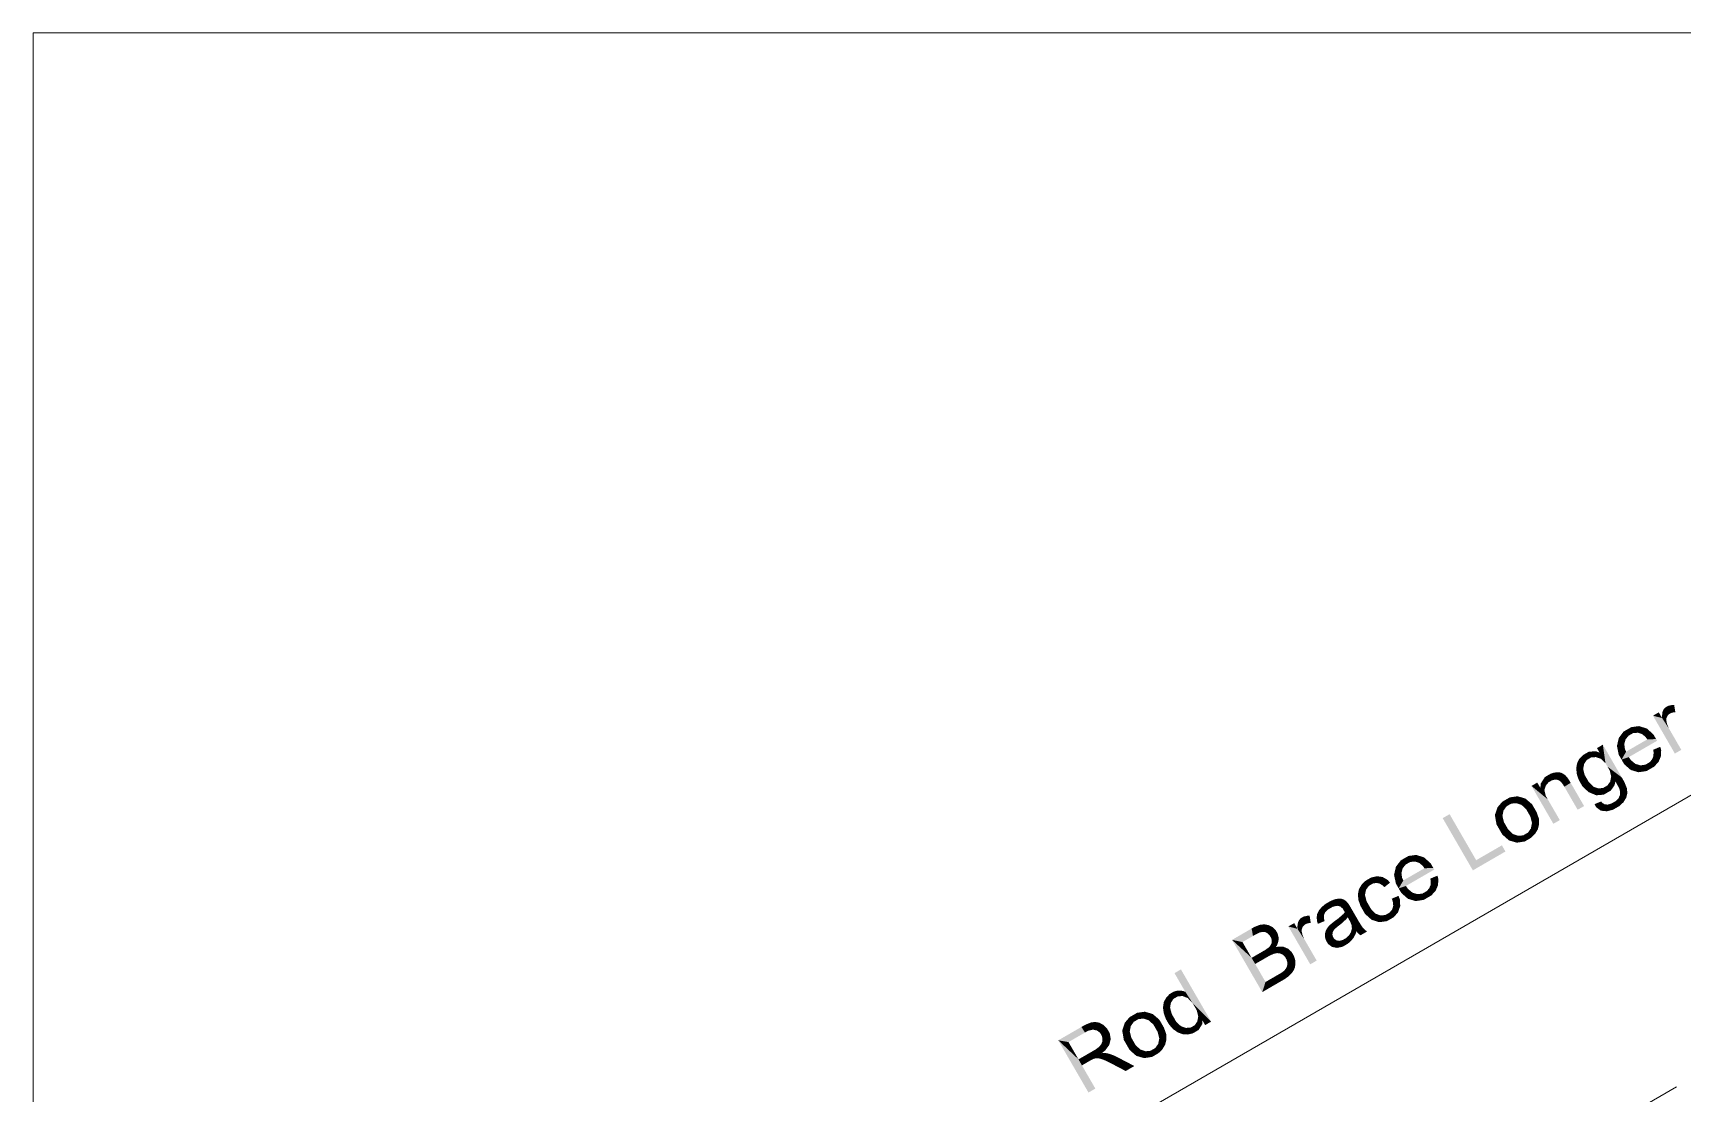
# Model space of a CAD drawing. Header units: millimetres. Extents: x 2 to 579, y 1 to 405.
# Drawn here: x 196.09 to 233.03, y 130.93 to 154.68 of the extents above; entities that cross this region are included whole.
import ezdxf

# ---------------------------------------------------------------- set-up
doc = ezdxf.new("R2010")
doc.units = ezdxf.units.MM
doc.linetypes.add('XKITLINE00', pattern=[0])
doc.layers.add('LinkedObject', color=7, linetype='Continuous', lineweight=0)

# ---------------------------------------------------------------- blocks, each defined once
blk = doc.blocks.new('*A4')
at = {"layer": 'LinkedObject'}
for points in [[(232.782, 139.636), (232.659, 139.596), (232.695, 139.617)], [(232.832, 139.635), (232.659, 139.596), (232.782, 139.636)], [(232.824, 139.473), (232.659, 139.596), (232.832, 139.635)], [(232.824, 139.473), (232.832, 139.635), (232.859, 139.473)], [(232.562, 139.343), (232.357, 139.397), (232.487, 139.472)], [(232.357, 139.397), (232.562, 139.343), (232.847, 138.549)], [(232.571, 139.488), (232.562, 139.343), (232.56, 139.402)], [(232.584, 139.514), (232.562, 139.343), (232.571, 139.488)], [(232.714, 139.429), (232.562, 139.343), (232.584, 139.514)], [(232.68, 139.391), (232.562, 139.343), (232.714, 139.429)], [(232.669, 139.366), (232.562, 139.343), (232.68, 139.391)], [(232.659, 139.341), (232.562, 139.343), (232.669, 139.366)], [(232.562, 139.343), (232.735, 139.076), (232.991, 138.632)], [(232.735, 139.076), (232.562, 139.343), (232.708, 139.121)], [(232.708, 139.121), (232.562, 139.343), (232.672, 139.212)], [(232.672, 139.212), (232.562, 139.343), (232.662, 139.257)], [(232.662, 139.257), (232.562, 139.343), (232.655, 139.287)], [(232.655, 139.287), (232.562, 139.343), (232.659, 139.341)], [(232.847, 138.549), (232.562, 139.343), (232.991, 138.632)], [(232.596, 139.54), (232.737, 139.443), (232.584, 139.514)], [(232.584, 139.514), (232.737, 139.443), (232.714, 139.429)], [(232.634, 139.581), (232.737, 139.443), (232.596, 139.54)], [(232.659, 139.596), (232.737, 139.443), (232.634, 139.581)], [(232.659, 139.596), (232.763, 139.458), (232.737, 139.443)], [(232.763, 139.458), (232.659, 139.596), (232.824, 139.473)], [(231.788, 139.092), (231.571, 138.81), (231.7, 139.042)], [(231.808, 138.946), (231.571, 138.81), (231.788, 139.092)], [(231.7, 139.042), (231.571, 138.81), (231.592, 138.9)], [(231.744, 138.865), (231.571, 138.81), (231.808, 138.946)], [(232.045, 139.164), (231.788, 139.092), (231.873, 139.141)], [(232.132, 139.137), (231.788, 139.092), (232.045, 139.164)], [(232.024, 139.016), (231.788, 139.092), (232.132, 139.137)], [(231.788, 139.092), (231.911, 139.006), (231.857, 138.975)], [(231.911, 139.006), (231.788, 139.092), (232.024, 139.016)], [(231.808, 138.946), (231.788, 139.092), (231.857, 138.975)], [(232.024, 139.016), (232.132, 139.137), (232.082, 138.995)], [(232.132, 139.137), (232.12, 138.981), (232.082, 138.995)], [(232.12, 138.981), (232.132, 139.137), (232.194, 138.916)], [(232.367, 138.978), (232.132, 139.137), (232.219, 139.11)], [(232.194, 138.916), (232.132, 139.137), (232.367, 138.978)], [(232.194, 138.916), (232.367, 138.978), (232.229, 138.866)], [(232.427, 138.874), (232.229, 138.866), (232.367, 138.978)], [(230.789, 138.515), (230.876, 138.406), (230.707, 138.43)], [(230.845, 138.547), (230.876, 138.406), (230.789, 138.515)], [(231.078, 138.601), (230.845, 138.547), (230.92, 138.591)], [(231.162, 138.569), (230.845, 138.547), (231.078, 138.601)], [(231.078, 138.47), (230.845, 138.547), (231.162, 138.569)], [(230.845, 138.547), (230.972, 138.462), (230.924, 138.434)], [(230.972, 138.462), (230.845, 138.547), (231.078, 138.47)], [(230.876, 138.406), (230.845, 138.547), (230.924, 138.434)], [(231.078, 138.47), (231.162, 138.569), (231.135, 138.451)], [(231.235, 138.748), (231.162, 138.569), (231.103, 138.671)], [(231.135, 138.451), (231.162, 138.569), (231.192, 138.431)], [(231.294, 138.334), (231.162, 138.569), (231.235, 138.748)], [(231.192, 138.431), (231.162, 138.569), (231.294, 138.334)], [(231.339, 138.256), (231.235, 138.748), (231.658, 138.016)], [(231.294, 138.334), (231.235, 138.748), (231.339, 138.256)], [(231.571, 138.81), (231.591, 138.521), (231.55, 138.719)], [(231.729, 138.813), (231.571, 138.81), (231.744, 138.865)], [(231.571, 138.81), (231.729, 138.813), (231.715, 138.76)], [(231.715, 138.76), (231.591, 138.521), (231.571, 138.81)], [(231.729, 138.65), (231.591, 138.521), (231.715, 138.76)], [(231.591, 138.521), (231.729, 138.65), (231.757, 138.593)], [(231.757, 138.593), (231.653, 138.414), (231.591, 138.521)], [(232.431, 138.867), (231.653, 138.414), (232.427, 138.874)], [(231.757, 138.593), (232.427, 138.874), (231.653, 138.414)], [(232.442, 138.848), (231.653, 138.414), (232.431, 138.867)], [(232.449, 138.835), (231.653, 138.414), (232.442, 138.848)], [(231.817, 138.47), (231.653, 138.414), (232.449, 138.835)], [(232.229, 138.866), (232.427, 138.874), (231.757, 138.593)], [(232.521, 138.701), (232.371, 138.578), (232.361, 138.633)], [(232.365, 138.486), (232.521, 138.701), (232.534, 138.487)], [(232.371, 138.578), (232.521, 138.701), (232.365, 138.486)], [(232.534, 138.487), (232.521, 138.701), (232.541, 138.625)], [(230.656, 138.326), (230.806, 138.262), (230.638, 138.211)], [(230.638, 138.211), (230.806, 138.262), (230.646, 138.147)], [(230.646, 138.147), (230.806, 138.262), (230.795, 138.204)], [(230.795, 138.204), (230.731, 137.898), (230.646, 138.147)], [(230.646, 138.147), (230.731, 137.898), (230.653, 138.083)], [(230.817, 138.32), (230.656, 138.326), (230.681, 138.378)], [(230.806, 138.262), (230.656, 138.326), (230.817, 138.32)], [(230.707, 138.43), (230.876, 138.406), (230.681, 138.378)], [(230.681, 138.378), (230.876, 138.406), (230.817, 138.32)], [(230.828, 138.07), (230.731, 137.898), (230.795, 138.204)], [(231.339, 138.256), (231.658, 138.016), (231.386, 138.175)], [(231.386, 138.175), (231.658, 138.016), (231.422, 138.037)], [(231.861, 138.403), (231.653, 138.414), (231.817, 138.47)], [(231.653, 138.414), (231.947, 138.156), (231.712, 138.311)], [(231.861, 138.403), (231.947, 138.156), (231.653, 138.414)], [(231.712, 138.311), (231.947, 138.156), (231.859, 138.182)], [(231.962, 138.319), (231.947, 138.156), (231.861, 138.403)], [(231.947, 138.156), (231.962, 138.319), (232.034, 138.131)], [(232.019, 138.302), (232.034, 138.131), (231.962, 138.319)], [(232.076, 138.285), (232.034, 138.131), (232.019, 138.302)], [(232.076, 138.285), (232.307, 138.212), (232.034, 138.131)], [(232.034, 138.131), (232.307, 138.212), (232.214, 138.158)], [(232.186, 138.3), (232.307, 138.212), (232.076, 138.285)], [(232.239, 138.33), (232.307, 138.212), (232.186, 138.3)], [(232.278, 138.353), (232.307, 138.212), (232.239, 138.33)], [(232.278, 138.353), (232.508, 138.424), (232.307, 138.212)], [(232.334, 138.413), (232.508, 138.424), (232.278, 138.353)], [(232.307, 138.212), (232.508, 138.424), (232.381, 138.255)], [(232.35, 138.45), (232.534, 138.487), (232.334, 138.413)], [(232.508, 138.424), (232.334, 138.413), (232.534, 138.487)], [(232.365, 138.486), (232.534, 138.487), (232.35, 138.45)], [(232.381, 138.255), (232.508, 138.424), (232.481, 138.36)], [(229.837, 137.779), (229.637, 137.825), (229.767, 137.9)], [(229.637, 137.825), (230.003, 137.523), (230.127, 136.977)], [(230.003, 137.523), (229.637, 137.825), (229.956, 137.605)], [(229.926, 137.734), (229.637, 137.825), (229.837, 137.779)], [(229.956, 137.605), (229.637, 137.825), (229.926, 137.734)], [(229.843, 137.876), (229.958, 137.831), (229.837, 137.779)], [(229.837, 137.779), (229.958, 137.831), (229.926, 137.734)], [(230.025, 138.074), (229.843, 137.876), (229.937, 138.023)], [(230.02, 137.906), (229.843, 137.876), (230.025, 138.074)], [(229.958, 137.831), (229.843, 137.876), (230.02, 137.906)], [(230.02, 137.906), (230.025, 138.074), (230.066, 137.932)], [(230.063, 138.096), (230.152, 137.964), (230.025, 138.074)], [(230.025, 138.074), (230.152, 137.964), (230.095, 137.949)], [(230.066, 137.932), (230.025, 138.074), (230.095, 137.949)], [(230.142, 138.122), (230.152, 137.964), (230.063, 138.096)], [(230.182, 138.127), (230.152, 137.964), (230.142, 138.122)], [(230.152, 137.964), (230.182, 138.127), (230.181, 137.964)], [(230.182, 138.127), (230.21, 137.963), (230.181, 137.964)], [(230.29, 138.124), (230.182, 138.127), (230.221, 138.132)], [(230.319, 138.11), (230.182, 138.127), (230.29, 138.124)], [(230.259, 137.945), (230.182, 138.127), (230.319, 138.11)], [(230.21, 137.963), (230.182, 138.127), (230.259, 137.945)], [(230.319, 138.11), (230.28, 137.928), (230.259, 137.945)], [(230.348, 138.097), (230.28, 137.928), (230.319, 138.11)], [(230.401, 138.057), (230.28, 137.928), (230.348, 138.097)], [(230.28, 137.928), (230.401, 138.057), (230.301, 137.912)], [(230.301, 137.912), (230.401, 138.057), (230.425, 138.03)], [(230.425, 138.03), (230.347, 137.851), (230.301, 137.912)], [(230.44, 138.012), (230.347, 137.851), (230.425, 138.03)], [(230.485, 137.945), (230.347, 137.851), (230.44, 138.012)], [(230.485, 137.945), (230.373, 137.807), (230.347, 137.851)], [(230.514, 137.895), (230.373, 137.807), (230.485, 137.945)], [(230.373, 137.807), (230.514, 137.895), (230.671, 137.291)], [(230.671, 137.291), (230.514, 137.895), (230.815, 137.374)], [(230.653, 138.083), (230.731, 137.898), (230.696, 137.958)], [(230.731, 137.898), (230.828, 138.07), (230.873, 137.993)], [(230.921, 137.91), (230.731, 137.898), (230.873, 137.993)], [(230.921, 137.91), (231.001, 137.651), (230.731, 137.898)], [(230.731, 137.898), (231.001, 137.651), (230.782, 137.809)], [(230.782, 137.809), (231.001, 137.651), (230.917, 137.686)], [(231.024, 137.807), (231.001, 137.651), (230.921, 137.91)], [(231.001, 137.651), (231.024, 137.807), (231.079, 137.788)], [(231.134, 137.769), (231.001, 137.651), (231.079, 137.788)], [(231.239, 137.779), (231.344, 137.681), (231.134, 137.769)], [(231.344, 137.681), (231.239, 137.779), (231.289, 137.808)], [(231.338, 137.836), (231.344, 137.681), (231.289, 137.808)], [(231.514, 137.927), (231.338, 137.836), (231.399, 137.922)], [(231.499, 137.844), (231.338, 137.836), (231.514, 137.927)], [(231.414, 137.721), (231.338, 137.836), (231.499, 137.844)], [(231.344, 137.681), (231.338, 137.836), (231.414, 137.721)], [(231.41, 137.979), (231.514, 137.927), (231.399, 137.922)], [(231.422, 138.037), (231.514, 137.927), (231.41, 137.979)], [(231.422, 138.037), (231.658, 138.016), (231.514, 137.927)], [(231.658, 138.016), (231.555, 137.857), (231.514, 137.927)], [(231.715, 137.917), (231.555, 137.857), (231.658, 138.016)], [(231.555, 137.857), (231.715, 137.917), (231.603, 137.763)], [(231.603, 137.763), (231.715, 137.917), (231.776, 137.766)], [(229.063, 137.517), (228.851, 137.269), (228.984, 137.472)], [(229.078, 137.367), (228.851, 137.269), (229.063, 137.517)], [(228.984, 137.472), (228.851, 137.269), (228.878, 137.348)], [(229.325, 137.593), (229.063, 137.517), (229.15, 137.568)], [(229.414, 137.568), (229.063, 137.517), (229.325, 137.593)], [(229.296, 137.439), (229.063, 137.517), (229.414, 137.568)], [(229.063, 137.517), (229.184, 137.429), (229.131, 137.398)], [(229.184, 137.429), (229.063, 137.517), (229.296, 137.439)], [(229.078, 137.367), (229.063, 137.517), (229.131, 137.398)], [(229.296, 137.439), (229.414, 137.568), (229.355, 137.42)], [(229.414, 137.568), (229.414, 137.4), (229.355, 137.42)], [(229.649, 137.416), (229.414, 137.568), (229.502, 137.542)], [(229.707, 137.316), (229.414, 137.568), (229.649, 137.416)], [(229.519, 137.302), (229.414, 137.568), (229.707, 137.316)], [(229.414, 137.4), (229.414, 137.568), (229.519, 137.302)], [(230.127, 136.977), (230.003, 137.523), (230.271, 137.06)], [(231.134, 137.769), (231.344, 137.681), (231.001, 137.651)], [(231.001, 137.651), (231.344, 137.681), (231.086, 137.615)], [(231.222, 137.447), (231.048, 137.417), (231.199, 137.477)], [(231.048, 137.417), (231.222, 137.447), (231.086, 137.348)], [(231.086, 137.615), (231.344, 137.681), (231.257, 137.63)], [(231.086, 137.348), (231.222, 137.447), (231.19, 137.271)], [(231.19, 137.271), (231.222, 137.447), (231.256, 137.264)], [(231.256, 137.264), (231.222, 137.447), (231.273, 137.414)], [(231.302, 137.411), (231.256, 137.264), (231.273, 137.414)], [(231.34, 137.407), (231.256, 137.264), (231.302, 137.411)], [(231.34, 137.407), (231.54, 137.337), (231.256, 137.264)], [(231.424, 137.429), (231.54, 137.337), (231.34, 137.407)], [(231.54, 137.337), (231.424, 137.429), (231.47, 137.456)], [(231.52, 137.484), (231.54, 137.337), (231.47, 137.456)], [(231.585, 137.549), (231.727, 137.509), (231.52, 137.484)], [(231.52, 137.484), (231.727, 137.509), (231.54, 137.337)], [(231.54, 137.337), (231.727, 137.509), (231.604, 137.374)], [(231.727, 137.509), (231.585, 137.549), (231.601, 137.584)], [(231.616, 137.62), (231.727, 137.509), (231.601, 137.584)], [(231.603, 137.763), (231.776, 137.766), (231.61, 137.738)], [(231.604, 137.374), (231.727, 137.509), (231.697, 137.46)], [(231.61, 137.738), (231.776, 137.766), (231.621, 137.696)], [(231.779, 137.713), (231.616, 137.62), (231.621, 137.696)], [(231.783, 137.66), (231.616, 137.62), (231.779, 137.713)], [(231.757, 137.558), (231.616, 137.62), (231.783, 137.66)], [(231.727, 137.509), (231.616, 137.62), (231.757, 137.558)], [(231.621, 137.696), (231.776, 137.766), (231.779, 137.713)], [(227.804, 137.193), (228.325, 135.935), (227.649, 137.104)], [(228.399, 136.163), (228.325, 135.935), (227.804, 137.193)], [(228.851, 137.269), (228.922, 136.846), (228.818, 137.175)], [(228.818, 137.175), (228.922, 136.846), (228.854, 136.963)], [(229.012, 137.275), (228.851, 137.269), (229.078, 137.367)], [(228.851, 137.269), (229.012, 137.275), (228.999, 137.214)], [(228.987, 137.154), (228.922, 136.846), (228.851, 137.269)], [(228.987, 137.154), (228.851, 137.269), (228.999, 137.214)], [(229.022, 137.012), (228.922, 136.846), (228.987, 137.154)], [(229.519, 137.302), (229.707, 137.316), (229.564, 137.223)], [(229.707, 137.316), (229.612, 137.14), (229.564, 137.223)], [(229.612, 137.14), (229.707, 137.316), (229.648, 136.995)], [(229.648, 136.995), (229.707, 137.316), (229.807, 137.03)], [(229.804, 137.091), (229.707, 137.316), (229.754, 137.234)], [(229.807, 137.03), (229.707, 137.316), (229.804, 137.091)], [(231.256, 137.264), (231.54, 137.337), (231.323, 137.257)], [(231.323, 137.257), (231.54, 137.337), (231.465, 137.293)], [(228.922, 136.846), (229.022, 137.012), (229.069, 136.931)], [(229.116, 136.849), (228.922, 136.846), (229.069, 136.931)], [(229.116, 136.849), (229.221, 136.58), (228.922, 136.846)], [(228.922, 136.846), (229.221, 136.58), (228.984, 136.738)], [(228.984, 136.738), (229.221, 136.58), (229.133, 136.606)], [(229.222, 136.748), (229.221, 136.58), (229.116, 136.849)], [(229.221, 136.58), (229.222, 136.748), (229.281, 136.728)], [(229.339, 136.708), (229.221, 136.58), (229.281, 136.728)], [(229.339, 136.708), (229.574, 136.632), (229.221, 136.58)], [(229.452, 136.719), (229.574, 136.632), (229.339, 136.708)], [(229.574, 136.632), (229.452, 136.719), (229.506, 136.75)], [(229.559, 136.781), (229.574, 136.632), (229.506, 136.75)], [(229.748, 136.802), (229.559, 136.781), (229.624, 136.873)], [(229.716, 136.749), (229.559, 136.781), (229.748, 136.802)], [(229.629, 136.664), (229.559, 136.781), (229.716, 136.749)], [(229.574, 136.632), (229.559, 136.781), (229.629, 136.664)], [(229.636, 136.934), (229.78, 136.855), (229.624, 136.873)], [(229.624, 136.873), (229.78, 136.855), (229.748, 136.802)], [(229.807, 137.03), (229.636, 136.934), (229.648, 136.995)], [(229.809, 136.969), (229.636, 136.934), (229.807, 137.03)], [(229.78, 136.855), (229.636, 136.934), (229.809, 136.969)], [(228.325, 135.935), (228.399, 136.163), (229.054, 136.357)], [(229.054, 136.357), (228.399, 136.163), (228.975, 136.495)], [(229.221, 136.58), (229.574, 136.632), (229.309, 136.555)], [(229.309, 136.555), (229.574, 136.632), (229.485, 136.581)], [(226.582, 135.926), (226.602, 135.638), (226.561, 135.836)], [(226.799, 136.209), (226.582, 135.926), (226.712, 136.158)], [(226.819, 136.063), (226.582, 135.926), (226.799, 136.209)], [(226.712, 136.158), (226.582, 135.926), (226.603, 136.017)], [(226.755, 135.982), (226.582, 135.926), (226.819, 136.063)], [(226.741, 135.929), (226.582, 135.926), (226.755, 135.982)], [(226.582, 135.926), (226.741, 135.929), (226.726, 135.877)], [(226.726, 135.877), (226.602, 135.638), (226.582, 135.926)], [(227.442, 135.984), (226.664, 135.531), (227.439, 135.99)], [(226.768, 135.709), (227.439, 135.99), (226.664, 135.531)], [(227.453, 135.965), (226.664, 135.531), (227.442, 135.984)], [(227.46, 135.952), (226.664, 135.531), (227.453, 135.965)], [(226.828, 135.587), (226.664, 135.531), (227.46, 135.952)], [(227.241, 135.982), (227.439, 135.99), (226.768, 135.709)], [(227.056, 136.28), (226.799, 136.209), (226.884, 136.258)], [(227.143, 136.254), (226.799, 136.209), (227.056, 136.28)], [(227.036, 136.133), (226.799, 136.209), (227.143, 136.254)], [(226.799, 136.209), (226.923, 136.123), (226.868, 136.092)], [(226.923, 136.123), (226.799, 136.209), (227.036, 136.133)], [(226.819, 136.063), (226.799, 136.209), (226.868, 136.092)], [(227.036, 136.133), (227.143, 136.254), (227.094, 136.111)], [(227.143, 136.254), (227.132, 136.098), (227.094, 136.111)], [(227.132, 136.098), (227.143, 136.254), (227.205, 136.033)], [(227.378, 136.095), (227.143, 136.254), (227.23, 136.227)], [(227.205, 136.033), (227.143, 136.254), (227.378, 136.095)], [(227.205, 136.033), (227.378, 136.095), (227.241, 135.982)], [(227.439, 135.99), (227.241, 135.982), (227.378, 136.095)], [(225.932, 135.499), (225.775, 135.514), (225.806, 135.567)], [(225.838, 135.619), (225.998, 135.588), (225.806, 135.567)], [(225.806, 135.567), (225.998, 135.588), (225.932, 135.499)], [(225.924, 135.703), (225.998, 135.588), (225.838, 135.619)], [(225.978, 135.735), (225.998, 135.588), (225.924, 135.703)], [(226.18, 135.804), (225.978, 135.735), (226.047, 135.774)], [(226.244, 135.795), (225.978, 135.735), (226.18, 135.804)], [(226.161, 135.654), (225.978, 135.735), (226.244, 135.795)], [(225.978, 135.735), (226.088, 135.64), (226.052, 135.62)], [(226.088, 135.64), (225.978, 135.735), (226.161, 135.654)], [(225.998, 135.588), (225.978, 135.735), (226.052, 135.62)], [(226.161, 135.654), (226.244, 135.795), (226.199, 135.647)], [(226.244, 135.795), (226.237, 135.64), (226.199, 135.647)], [(226.237, 135.64), (226.244, 135.795), (226.309, 135.596)], [(226.421, 135.718), (226.244, 135.795), (226.308, 135.785)], [(226.471, 135.661), (226.244, 135.795), (226.421, 135.718)], [(226.309, 135.596), (226.244, 135.795), (226.471, 135.661)], [(226.309, 135.596), (226.471, 135.661), (226.344, 135.559)], [(226.74, 135.767), (226.602, 135.638), (226.726, 135.877)], [(226.602, 135.638), (226.74, 135.767), (226.768, 135.709)], [(226.768, 135.709), (226.664, 135.531), (226.602, 135.638)], [(226.873, 135.519), (226.664, 135.531), (226.828, 135.587)], [(227.361, 135.566), (227.546, 135.604), (227.345, 135.529)], [(227.519, 135.541), (227.345, 135.529), (227.546, 135.604)], [(227.377, 135.603), (227.546, 135.604), (227.361, 135.566)], [(227.532, 135.817), (227.383, 135.695), (227.373, 135.75)], [(227.377, 135.603), (227.532, 135.817), (227.546, 135.604)], [(227.383, 135.695), (227.532, 135.817), (227.377, 135.603)], [(227.546, 135.604), (227.532, 135.817), (227.552, 135.742)], [(225.032, 135.188), (224.912, 135.078), (224.945, 135.117)], [(225.084, 135.059), (224.912, 135.078), (225.032, 135.188)], [(225.087, 135.219), (225.189, 135.119), (225.032, 135.188)], [(225.084, 135.059), (225.032, 135.188), (225.134, 135.088)], [(225.134, 135.088), (225.032, 135.188), (225.189, 135.119)], [(225.278, 135.296), (225.087, 135.219), (225.236, 135.289)], [(225.284, 135.142), (225.087, 135.219), (225.278, 135.296)], [(225.236, 135.289), (225.087, 135.219), (225.141, 135.251)], [(225.189, 135.119), (225.087, 135.219), (225.284, 135.142)], [(225.387, 135.299), (225.278, 135.296), (225.319, 135.302)], [(225.414, 135.289), (225.278, 135.296), (225.387, 135.299)], [(225.284, 135.142), (225.278, 135.296), (225.326, 135.134)], [(225.326, 135.134), (225.278, 135.296), (225.356, 135.127)], [(225.278, 135.296), (225.412, 135.078), (225.356, 135.127)], [(225.414, 135.289), (225.412, 135.078), (225.278, 135.296)], [(225.441, 135.279), (225.412, 135.078), (225.414, 135.289)], [(225.492, 135.243), (225.412, 135.078), (225.441, 135.279)], [(225.515, 135.217), (225.412, 135.078), (225.492, 135.243)], [(225.412, 135.078), (225.515, 135.217), (225.53, 135.201)], [(225.412, 135.078), (225.53, 135.201), (225.438, 135.034)], [(225.438, 135.034), (225.53, 135.201), (225.44, 135.03)], [(225.44, 135.03), (225.53, 135.201), (225.45, 135.011)], [(225.45, 135.011), (225.53, 135.201), (225.458, 134.996)], [(225.458, 134.996), (225.53, 135.201), (225.524, 134.884)], [(225.571, 135.137), (225.524, 134.884), (225.53, 135.201)], [(225.775, 135.514), (225.921, 135.44), (225.75, 135.397)], [(225.75, 135.397), (225.921, 135.44), (225.757, 135.333)], [(225.757, 135.333), (225.921, 135.44), (225.91, 135.382)], [(225.91, 135.382), (225.851, 135.066), (225.757, 135.333)], [(225.757, 135.333), (225.851, 135.066), (225.764, 135.268)], [(225.764, 135.268), (225.851, 135.066), (225.811, 135.135)], [(225.921, 135.44), (225.775, 135.514), (225.932, 135.499)], [(225.947, 135.24), (225.851, 135.066), (225.91, 135.382)], [(225.851, 135.066), (225.947, 135.24), (225.996, 135.156)], [(226.661, 135.364), (226.532, 135.242), (226.509, 135.301)], [(226.532, 135.242), (226.661, 135.364), (226.543, 135.142)], [(226.543, 135.142), (226.661, 135.364), (226.675, 135.067)], [(226.699, 135.136), (226.661, 135.364), (226.692, 135.284)], [(226.675, 135.067), (226.661, 135.364), (226.699, 135.136)], [(226.664, 135.531), (226.958, 135.273), (226.724, 135.428)], [(226.873, 135.519), (226.958, 135.273), (226.664, 135.531)], [(226.724, 135.428), (226.958, 135.273), (226.871, 135.299)], [(226.974, 135.435), (226.958, 135.273), (226.873, 135.519)], [(226.958, 135.273), (226.974, 135.435), (227.046, 135.247)], [(227.031, 135.419), (227.046, 135.247), (226.974, 135.435)], [(227.088, 135.402), (227.046, 135.247), (227.031, 135.419)], [(227.088, 135.402), (227.319, 135.329), (227.046, 135.247)], [(227.046, 135.247), (227.319, 135.329), (227.226, 135.275)], [(227.197, 135.416), (227.319, 135.329), (227.088, 135.402)], [(227.25, 135.447), (227.319, 135.329), (227.197, 135.416)], [(227.29, 135.47), (227.319, 135.329), (227.25, 135.447)], [(227.29, 135.47), (227.519, 135.541), (227.319, 135.329)], [(227.345, 135.529), (227.519, 135.541), (227.29, 135.47)], [(227.319, 135.329), (227.519, 135.541), (227.392, 135.371)], [(227.392, 135.371), (227.519, 135.541), (227.492, 135.477)], [(224.434, 134.823), (224.575, 134.726), (224.422, 134.797)], [(224.472, 134.864), (224.575, 134.726), (224.434, 134.823)], [(224.497, 134.879), (224.575, 134.726), (224.472, 134.864)], [(224.62, 134.919), (224.497, 134.879), (224.533, 134.899)], [(224.671, 134.918), (224.497, 134.879), (224.62, 134.919)], [(224.663, 134.756), (224.497, 134.879), (224.671, 134.918)], [(224.497, 134.879), (224.601, 134.741), (224.575, 134.726)], [(224.601, 134.741), (224.497, 134.879), (224.663, 134.756)], [(224.663, 134.756), (224.671, 134.918), (224.697, 134.756)], [(224.834, 134.92), (224.855, 134.738), (224.828, 134.879)], [(224.828, 134.879), (224.855, 134.738), (224.839, 134.788)], [(225.006, 134.966), (224.834, 134.92), (225.019, 134.998)], [(224.84, 134.96), (225.019, 134.998), (224.834, 134.92)], [(224.992, 134.935), (224.834, 134.92), (225.006, 134.966)], [(224.992, 134.935), (224.855, 134.738), (224.834, 134.92)], [(224.879, 135.039), (225.019, 134.998), (224.84, 134.96)], [(224.992, 134.852), (224.855, 134.738), (224.992, 134.935)], [(224.855, 134.738), (224.992, 134.852), (225.006, 134.8)], [(224.912, 135.078), (225.019, 134.998), (224.879, 135.039)], [(225.019, 134.998), (224.912, 135.078), (225.084, 135.059)], [(225.312, 134.859), (225.393, 134.751), (225.231, 134.799)], [(225.426, 134.958), (225.524, 134.884), (225.312, 134.859)], [(225.312, 134.859), (225.524, 134.884), (225.393, 134.751)], [(225.393, 134.751), (225.524, 134.884), (225.494, 134.846)], [(225.458, 134.996), (225.524, 134.884), (225.426, 134.958)], [(225.599, 135.089), (225.524, 134.884), (225.571, 135.137)], [(225.599, 135.089), (225.554, 134.831), (225.524, 134.884)], [(225.71, 134.898), (225.554, 134.831), (225.599, 135.089)], [(225.71, 134.898), (225.581, 134.784), (225.554, 134.831)], [(225.581, 134.784), (225.71, 134.898), (225.611, 134.705)], [(225.611, 134.705), (225.71, 134.898), (225.767, 134.798)], [(226.045, 135.07), (225.851, 135.066), (225.996, 135.156)], [(226.045, 135.07), (226.144, 134.802), (225.851, 135.066)], [(225.851, 135.066), (226.144, 134.802), (225.912, 134.96)], [(225.912, 134.96), (226.144, 134.802), (226.059, 134.828)], [(226.149, 134.965), (226.144, 134.802), (226.045, 135.07)], [(226.144, 134.802), (226.149, 134.965), (226.204, 134.945)], [(226.259, 134.926), (226.144, 134.802), (226.204, 134.945)], [(226.259, 134.926), (226.489, 134.849), (226.144, 134.802)], [(226.144, 134.802), (226.489, 134.849), (226.23, 134.775)], [(226.23, 134.775), (226.489, 134.849), (226.402, 134.799)], [(226.366, 134.936), (226.489, 134.849), (226.259, 134.926)], [(226.489, 134.849), (226.366, 134.936), (226.419, 134.966)], [(226.461, 134.991), (226.489, 134.849), (226.419, 134.966)], [(226.461, 134.991), (226.675, 135.067), (226.489, 134.849)], [(226.516, 135.057), (226.675, 135.067), (226.461, 134.991)], [(226.489, 134.849), (226.675, 135.067), (226.558, 134.889)], [(226.675, 135.067), (226.516, 135.057), (226.53, 135.1)], [(226.543, 135.142), (226.675, 135.067), (226.53, 135.1)], [(226.558, 134.889), (226.675, 135.067), (226.651, 134.998)], [(223.402, 134.466), (222.934, 134.379), (223.373, 134.633)], [(223.168, 134.33), (222.934, 134.379), (223.402, 134.466)], [(223.44, 134.671), (223.559, 134.546), (223.373, 134.633)], [(223.373, 134.633), (223.559, 134.546), (223.466, 134.502)], [(223.402, 134.466), (223.373, 134.633), (223.466, 134.502)], [(223.558, 134.716), (223.559, 134.546), (223.44, 134.671)], [(223.621, 134.559), (223.558, 134.716), (223.609, 134.722)], [(223.559, 134.546), (223.558, 134.716), (223.59, 134.552)], [(223.59, 134.552), (223.558, 134.716), (223.621, 134.559)], [(223.659, 134.727), (223.678, 134.552), (223.609, 134.722)], [(223.609, 134.722), (223.678, 134.552), (223.621, 134.559)], [(223.754, 134.709), (223.678, 134.552), (223.659, 134.727)], [(223.798, 134.686), (223.678, 134.552), (223.754, 134.709)], [(223.678, 134.552), (223.798, 134.686), (223.705, 134.538)], [(223.798, 134.686), (223.732, 134.524), (223.705, 134.538)], [(223.732, 134.524), (223.798, 134.686), (223.775, 134.481)], [(223.775, 134.481), (223.798, 134.686), (223.934, 134.558)], [(223.934, 134.558), (223.792, 134.452), (223.775, 134.481)], [(223.792, 134.452), (223.934, 134.558), (223.81, 134.421)], [(223.91, 134.598), (223.798, 134.686), (223.843, 134.662)], [(223.934, 134.558), (223.798, 134.686), (223.91, 134.598)], [(223.81, 134.421), (223.934, 134.558), (223.824, 134.361)], [(223.824, 134.361), (223.934, 134.558), (223.975, 134.393)], [(223.976, 134.438), (223.934, 134.558), (223.955, 134.52)], [(223.975, 134.393), (223.934, 134.558), (223.976, 134.438)], [(224.4, 134.625), (224.195, 134.679), (224.325, 134.754)], [(224.195, 134.679), (224.4, 134.625), (224.685, 133.832)], [(224.409, 134.77), (224.4, 134.625), (224.398, 134.685)], [(224.422, 134.797), (224.4, 134.625), (224.409, 134.77)], [(224.552, 134.712), (224.4, 134.625), (224.422, 134.797)], [(224.518, 134.674), (224.4, 134.625), (224.552, 134.712)], [(224.508, 134.649), (224.4, 134.625), (224.518, 134.674)], [(224.497, 134.624), (224.4, 134.625), (224.508, 134.649)], [(224.4, 134.625), (224.573, 134.358), (224.829, 133.915)], [(224.573, 134.358), (224.4, 134.625), (224.546, 134.404)], [(224.546, 134.404), (224.4, 134.625), (224.51, 134.494)], [(224.51, 134.494), (224.4, 134.625), (224.5, 134.54)], [(224.5, 134.54), (224.4, 134.625), (224.493, 134.569)], [(224.493, 134.569), (224.4, 134.625), (224.497, 134.624)], [(224.685, 133.832), (224.4, 134.625), (224.829, 133.915)], [(224.422, 134.797), (224.575, 134.726), (224.552, 134.712)], [(225.027, 134.568), (225.183, 134.514), (225.013, 134.506)], [(225.013, 134.506), (225.183, 134.514), (225.014, 134.472)], [(225.014, 134.472), (225.183, 134.514), (225.182, 134.493)], [(225.182, 134.493), (225.052, 134.342), (225.014, 134.472)], [(225.014, 134.472), (225.052, 134.342), (225.015, 134.438)], [(225.184, 134.535), (225.027, 134.568), (225.041, 134.597)], [(225.183, 134.514), (225.027, 134.568), (225.184, 134.535)], [(225.054, 134.626), (225.199, 134.575), (225.041, 134.597)], [(225.041, 134.597), (225.199, 134.575), (225.184, 134.535)], [(225.192, 134.453), (225.052, 134.342), (225.182, 134.493)], [(225.052, 134.342), (225.192, 134.453), (225.202, 134.434)], [(225.092, 134.679), (225.199, 134.575), (225.054, 134.626)], [(225.116, 134.704), (225.199, 134.575), (225.092, 134.679)], [(225.134, 134.721), (225.226, 134.612), (225.116, 134.704)], [(225.199, 134.575), (225.116, 134.704), (225.212, 134.593)], [(225.212, 134.593), (225.116, 134.704), (225.226, 134.612)], [(225.192, 134.769), (225.28, 134.663), (225.134, 134.721)], [(225.134, 134.721), (225.28, 134.663), (225.226, 134.612)], [(225.231, 134.799), (225.321, 134.695), (225.192, 134.769)], [(225.192, 134.769), (225.321, 134.695), (225.28, 134.663)], [(225.231, 134.799), (225.393, 134.751), (225.321, 134.695)], [(225.623, 134.386), (225.491, 134.423), (225.555, 134.483)], [(225.721, 134.57), (225.555, 134.483), (225.576, 134.52)], [(225.701, 134.513), (225.555, 134.483), (225.721, 134.57)], [(225.651, 134.421), (225.555, 134.483), (225.701, 134.513)], [(225.623, 134.386), (225.555, 134.483), (225.651, 134.421)], [(225.845, 134.674), (225.721, 134.57), (225.576, 134.52)], [(225.598, 134.557), (225.845, 134.674), (225.576, 134.52)], [(225.598, 134.557), (225.767, 134.798), (225.845, 134.674)], [(225.617, 134.634), (225.767, 134.798), (225.598, 134.557)], [(225.767, 134.798), (225.614, 134.674), (225.611, 134.705)], [(225.614, 134.674), (225.767, 134.798), (225.617, 134.634)], [(225.721, 134.57), (225.845, 134.674), (225.742, 134.542)], [(225.742, 134.542), (225.845, 134.674), (225.865, 134.65)], [(225.865, 134.65), (225.787, 134.498), (225.742, 134.542)], [(225.885, 134.626), (225.787, 134.498), (225.865, 134.65)], [(225.885, 134.626), (225.811, 134.482), (225.787, 134.498)], [(225.933, 134.585), (225.811, 134.482), (225.885, 134.626)], [(225.811, 134.482), (225.933, 134.585), (225.96, 134.569)], [(222.934, 134.379), (223.452, 133.84), (223.61, 133.21)], [(223.372, 133.977), (223.452, 133.84), (222.934, 134.379)], [(222.934, 134.379), (223.168, 134.33), (223.372, 133.977)], [(223.723, 133.996), (223.372, 133.977), (223.626, 134.124)], [(223.779, 134.028), (223.626, 134.124), (223.677, 134.154)], [(223.723, 133.996), (223.626, 134.124), (223.779, 134.028)], [(223.677, 134.154), (223.914, 134.216), (223.779, 134.028)], [(223.747, 134.203), (223.914, 134.216), (223.677, 134.154)], [(223.766, 134.223), (223.943, 134.26), (223.747, 134.203)], [(223.914, 134.216), (223.747, 134.203), (223.943, 134.26)], [(223.79, 134.249), (223.943, 134.26), (223.766, 134.223)], [(223.779, 134.028), (223.914, 134.216), (223.87, 134.068)], [(223.79, 134.249), (223.975, 134.393), (223.943, 134.26)], [(223.818, 134.304), (223.975, 134.393), (223.79, 134.249)], [(223.821, 134.332), (223.975, 134.393), (223.818, 134.304)], [(223.975, 134.393), (223.821, 134.332), (223.824, 134.361)], [(223.914, 134.216), (223.941, 134.083), (223.87, 134.068)], [(224.087, 134.224), (223.914, 134.216), (223.976, 134.231)], [(224.007, 134.076), (223.914, 134.216), (224.087, 134.224)], [(223.941, 134.083), (223.914, 134.216), (224.007, 134.076)], [(223.943, 134.26), (223.975, 134.393), (223.973, 134.348)], [(224.007, 134.076), (224.087, 134.224), (224.038, 134.062)], [(224.038, 134.062), (224.087, 134.224), (224.069, 134.047)], [(224.069, 134.047), (224.087, 134.224), (224.137, 134.203)], [(224.137, 134.203), (224.119, 134), (224.069, 134.047)], [(224.188, 134.182), (224.119, 134), (224.137, 134.203)], [(224.267, 134.11), (224.119, 134), (224.188, 134.182)], [(224.297, 134.059), (224.119, 134), (224.267, 134.11)], [(225.015, 134.438), (225.052, 134.342), (225.034, 134.373)], [(225.219, 134.406), (225.052, 134.342), (225.202, 134.434)], [(225.052, 134.342), (225.219, 134.406), (225.082, 134.289)], [(225.082, 134.289), (225.219, 134.406), (225.17, 134.223)], [(225.17, 134.223), (225.219, 134.406), (225.227, 134.211)], [(225.227, 134.211), (225.219, 134.406), (225.268, 134.37)], [(225.268, 134.37), (225.284, 134.199), (225.227, 134.211)], [(225.301, 134.364), (225.284, 134.199), (225.268, 134.37)], [(225.334, 134.357), (225.284, 134.199), (225.301, 134.364)], [(225.284, 134.199), (225.334, 134.357), (225.411, 134.226)], [(225.481, 134.267), (225.334, 134.357), (225.408, 134.375)], [(225.411, 134.226), (225.334, 134.357), (225.481, 134.267)], [(225.45, 134.399), (225.523, 134.291), (225.408, 134.375)], [(225.408, 134.375), (225.523, 134.291), (225.481, 134.267)], [(225.491, 134.423), (225.523, 134.291), (225.45, 134.399)], [(225.594, 134.351), (225.491, 134.423), (225.623, 134.386)], [(225.523, 134.291), (225.491, 134.423), (225.594, 134.351)], [(221.79, 133.718), (221.889, 133.215), (221.646, 133.635)], [(221.79, 133.718), (222.047, 132.971), (221.889, 133.215)], [(222.047, 132.971), (221.79, 133.718), (222.466, 132.549)], [(223.452, 133.84), (223.372, 133.977), (223.723, 133.996)], [(223.61, 133.21), (223.452, 133.84), (223.684, 133.437)], [(224.138, 133.735), (224.313, 133.694), (224.103, 133.693)], [(224.119, 134), (224.297, 134.059), (224.137, 133.967)], [(224.297, 134.059), (224.154, 133.94), (224.137, 133.967)], [(224.327, 133.728), (224.138, 133.735), (224.161, 133.778)], [(224.313, 133.694), (224.138, 133.735), (224.327, 133.728)], [(224.154, 133.94), (224.297, 134.059), (224.17, 133.884)], [(224.172, 133.828), (224.342, 133.762), (224.161, 133.778)], [(224.161, 133.778), (224.342, 133.762), (224.327, 133.728)], [(224.17, 133.884), (224.297, 134.059), (224.35, 133.887)], [(224.35, 133.887), (224.172, 133.828), (224.17, 133.884)], [(224.353, 133.841), (224.172, 133.828), (224.35, 133.887)], [(224.342, 133.762), (224.172, 133.828), (224.353, 133.841)], [(224.347, 133.932), (224.297, 134.059), (224.32, 134.018)], [(224.35, 133.887), (224.297, 134.059), (224.347, 133.932)], [(223.684, 133.437), (224.055, 133.468), (223.61, 133.21)], [(223.976, 133.606), (224.055, 133.468), (223.684, 133.437)], [(224.014, 133.628), (224.111, 133.5), (223.976, 133.606)], [(223.976, 133.606), (224.111, 133.5), (224.055, 133.468)], [(224.065, 133.661), (224.2, 133.564), (224.014, 133.628)], [(224.014, 133.628), (224.2, 133.564), (224.111, 133.5)], [(224.079, 133.673), (224.2, 133.564), (224.065, 133.661)], [(224.233, 133.596), (224.079, 133.673), (224.103, 133.693)], [(224.2, 133.564), (224.079, 133.673), (224.233, 133.596)], [(224.103, 133.693), (224.313, 133.694), (224.233, 133.596)], [(224.233, 133.596), (224.313, 133.694), (224.266, 133.628)], [(221.405, 132.981), (221.556, 132.916), (221.388, 132.866)], [(221.566, 132.973), (221.405, 132.981), (221.431, 133.033)], [(221.556, 132.916), (221.405, 132.981), (221.566, 132.973)], [(221.458, 133.085), (221.623, 133.059), (221.431, 133.033)], [(221.431, 133.033), (221.623, 133.059), (221.566, 132.973)], [(221.536, 133.167), (221.623, 133.059), (221.458, 133.085)], [(221.588, 133.197), (221.623, 133.059), (221.536, 133.167)], [(221.626, 133.219), (221.72, 133.115), (221.588, 133.197)], [(221.588, 133.197), (221.72, 133.115), (221.671, 133.086)], [(221.623, 133.059), (221.588, 133.197), (221.671, 133.086)], [(221.704, 133.242), (221.72, 133.115), (221.626, 133.219)], [(221.743, 133.244), (221.72, 133.115), (221.704, 133.242)], [(221.743, 133.244), (221.826, 133.122), (221.72, 133.115)], [(221.782, 133.245), (221.826, 133.122), (221.743, 133.244)], [(221.855, 133.23), (221.826, 133.122), (221.782, 133.245)], [(221.889, 133.215), (221.826, 133.122), (221.855, 133.23)], [(221.826, 133.122), (221.889, 133.215), (221.883, 133.1)], [(221.883, 133.1), (221.889, 133.215), (221.94, 133.079)], [(221.889, 133.215), (222.047, 132.971), (221.94, 133.079)], [(220.719, 132.695), (220.508, 132.447), (220.641, 132.65)], [(220.735, 132.545), (220.508, 132.447), (220.719, 132.695)], [(220.641, 132.65), (220.508, 132.447), (220.535, 132.526)], [(220.982, 132.771), (220.719, 132.695), (220.807, 132.746)], [(221.071, 132.746), (220.719, 132.695), (220.982, 132.771)], [(220.953, 132.617), (220.719, 132.695), (221.071, 132.746)], [(220.719, 132.695), (220.841, 132.607), (220.788, 132.576)], [(220.841, 132.607), (220.719, 132.695), (220.953, 132.617)], [(220.735, 132.545), (220.719, 132.695), (220.788, 132.576)], [(220.953, 132.617), (221.071, 132.746), (221.012, 132.598)], [(221.071, 132.746), (221.071, 132.578), (221.012, 132.598)], [(221.306, 132.594), (221.071, 132.746), (221.159, 132.72)], [(221.364, 132.494), (221.071, 132.746), (221.306, 132.594)], [(221.176, 132.48), (221.071, 132.746), (221.364, 132.494)], [(221.071, 132.578), (221.071, 132.746), (221.176, 132.48)], [(221.388, 132.866), (221.556, 132.916), (221.396, 132.802)], [(221.396, 132.802), (221.556, 132.916), (221.547, 132.858)], [(221.547, 132.858), (221.487, 132.548), (221.396, 132.802)], [(221.396, 132.802), (221.487, 132.548), (221.405, 132.738)], [(221.405, 132.738), (221.487, 132.548), (221.451, 132.611)], [(221.586, 132.717), (221.487, 132.548), (221.547, 132.858)], [(221.487, 132.548), (221.586, 132.717), (221.635, 132.633)], [(221.681, 132.551), (221.487, 132.548), (221.635, 132.633)], [(222.047, 132.971), (222.466, 132.549), (222.097, 132.884)], [(222.097, 132.884), (222.466, 132.549), (222.143, 132.805)], [(222.143, 132.805), (222.466, 132.549), (222.178, 132.669)], [(222.27, 132.579), (222.156, 132.554), (222.167, 132.612)], [(222.178, 132.669), (222.27, 132.579), (222.167, 132.612)], [(222.178, 132.669), (222.466, 132.549), (222.27, 132.579)], [(219.642, 132.305), (219.044, 132.131), (219.562, 132.43)], [(219.273, 132.092), (219.044, 132.131), (219.642, 132.305)], [(219.817, 132.536), (219.562, 132.43), (219.767, 132.528)], [(219.818, 132.371), (219.562, 132.43), (219.817, 132.536)], [(219.767, 132.528), (219.562, 132.43), (219.64, 132.475)], [(219.562, 132.43), (219.707, 132.343), (219.642, 132.305)], [(219.707, 132.343), (219.562, 132.43), (219.818, 132.371)], [(219.867, 132.543), (219.863, 132.361), (219.817, 132.536)], [(219.817, 132.536), (219.863, 132.361), (219.818, 132.371)], [(219.863, 132.361), (219.867, 132.543), (219.909, 132.352)], [(220.011, 132.499), (219.867, 132.543), (219.964, 132.525)], [(219.909, 132.352), (219.867, 132.543), (220.011, 132.499)], [(220.011, 132.499), (219.978, 132.301), (219.909, 132.352)], [(220.058, 132.473), (219.978, 132.301), (220.011, 132.499)], [(220.134, 132.399), (219.978, 132.301), (220.058, 132.473)], [(220.162, 132.351), (219.978, 132.301), (220.134, 132.399)], [(219.978, 132.301), (220.162, 132.351), (220.002, 132.26)], [(220.162, 132.351), (220.019, 132.231), (220.002, 132.26)], [(220.019, 132.231), (220.162, 132.351), (220.033, 132.17)], [(220.033, 132.17), (220.162, 132.351), (220.202, 132.095)], [(220.218, 132.161), (220.162, 132.351), (220.197, 132.289)], [(220.202, 132.095), (220.162, 132.351), (220.218, 132.161)], [(220.508, 132.447), (220.579, 132.024), (220.475, 132.353)], [(220.475, 132.353), (220.579, 132.024), (220.511, 132.141)], [(220.669, 132.453), (220.508, 132.447), (220.735, 132.545)], [(220.508, 132.447), (220.669, 132.453), (220.656, 132.392)], [(220.644, 132.332), (220.579, 132.024), (220.508, 132.447)], [(220.644, 132.332), (220.508, 132.447), (220.656, 132.392)], [(220.679, 132.19), (220.579, 132.024), (220.644, 132.332)], [(221.176, 132.48), (221.364, 132.494), (221.221, 132.401)], [(221.364, 132.494), (221.269, 132.318), (221.221, 132.401)], [(221.269, 132.318), (221.364, 132.494), (221.305, 132.174)], [(221.305, 132.174), (221.364, 132.494), (221.464, 132.208)], [(221.461, 132.269), (221.364, 132.494), (221.411, 132.412)], [(221.464, 132.208), (221.364, 132.494), (221.461, 132.269)], [(221.487, 132.548), (221.681, 132.551), (221.525, 132.483)], [(221.525, 132.483), (221.681, 132.551), (221.614, 132.381)], [(221.614, 132.381), (221.681, 132.551), (221.667, 132.345)], [(221.667, 132.345), (221.681, 132.551), (221.786, 132.45)], [(221.786, 132.45), (221.83, 132.268), (221.667, 132.345)], [(221.667, 132.345), (221.83, 132.268), (221.719, 132.308)], [(221.843, 132.429), (221.83, 132.268), (221.786, 132.45)], [(221.83, 132.268), (221.843, 132.429), (221.888, 132.265)], [(221.888, 132.265), (221.843, 132.429), (221.901, 132.409)], [(221.901, 132.409), (222.107, 132.317), (221.888, 132.265)], [(221.888, 132.265), (222.107, 132.317), (221.947, 132.261)], [(222.005, 132.415), (222.107, 132.317), (221.901, 132.409)], [(221.947, 132.261), (222.107, 132.317), (222.056, 132.287)], [(222.107, 132.317), (222.005, 132.415), (222.052, 132.442)], [(222.099, 132.47), (222.107, 132.317), (222.052, 132.442)], [(222.099, 132.47), (222.27, 132.579), (222.107, 132.317)], [(222.156, 132.554), (222.27, 132.579), (222.099, 132.47)], [(222.107, 132.317), (222.27, 132.579), (222.185, 132.362)], [(222.185, 132.362), (222.27, 132.579), (222.267, 132.493)], [(222.27, 132.579), (222.466, 132.549), (222.332, 132.472)], [(219.497, 131.705), (219.72, 130.962), (219.044, 132.131)], [(219.044, 132.131), (219.273, 132.092), (219.497, 131.705)], [(219.753, 131.674), (219.497, 131.705), (219.829, 131.897)], [(219.753, 131.674), (219.829, 131.897), (219.783, 131.691)], [(219.783, 131.691), (219.829, 131.897), (219.828, 131.713)], [(219.828, 131.713), (219.829, 131.897), (219.843, 131.718)], [(219.907, 131.729), (219.829, 131.897), (219.882, 131.927)], [(219.843, 131.718), (219.829, 131.897), (219.863, 131.724)], [(219.863, 131.724), (219.829, 131.897), (219.907, 131.729)], [(219.958, 131.986), (220.017, 131.843), (219.882, 131.927)], [(219.907, 131.729), (219.882, 131.927), (219.931, 131.728)], [(219.882, 131.927), (220.017, 131.843), (219.931, 131.728)], [(219.982, 132.014), (220.202, 132.095), (219.958, 131.986)], [(220.187, 132.029), (219.958, 131.986), (220.202, 132.095)], [(220.094, 131.903), (219.958, 131.986), (220.187, 132.029)], [(220.017, 131.843), (219.958, 131.986), (220.094, 131.903)], [(220.005, 132.042), (220.202, 132.095), (219.982, 132.014)], [(220.202, 132.095), (220.005, 132.042), (220.03, 132.104)], [(220.032, 132.137), (220.202, 132.095), (220.03, 132.104)], [(220.033, 132.17), (220.202, 132.095), (220.032, 132.137)], [(220.579, 132.024), (220.679, 132.19), (220.726, 132.109)], [(220.773, 132.027), (220.579, 132.024), (220.726, 132.109)], [(220.773, 132.027), (220.878, 131.758), (220.579, 132.024)], [(220.579, 132.024), (220.878, 131.758), (220.64, 131.916)], [(220.64, 131.916), (220.878, 131.758), (220.79, 131.784)], [(220.879, 131.926), (220.878, 131.758), (220.773, 132.027)], [(220.878, 131.758), (220.879, 131.926), (220.937, 131.906)], [(220.996, 131.886), (220.878, 131.758), (220.937, 131.906)], [(220.996, 131.886), (221.231, 131.81), (220.878, 131.758)], [(221.109, 131.897), (221.231, 131.81), (220.996, 131.886)], [(221.231, 131.81), (221.109, 131.897), (221.163, 131.928)], [(221.216, 131.959), (221.231, 131.81), (221.163, 131.928)], [(221.405, 131.98), (221.216, 131.959), (221.281, 132.051)], [(221.373, 131.927), (221.216, 131.959), (221.405, 131.98)], [(221.286, 131.842), (221.216, 131.959), (221.373, 131.927)], [(221.231, 131.81), (221.216, 131.959), (221.286, 131.842)], [(221.293, 132.112), (221.437, 132.033), (221.281, 132.051)], [(221.281, 132.051), (221.437, 132.033), (221.405, 131.98)], [(221.464, 132.208), (221.293, 132.112), (221.305, 132.174)], [(221.466, 132.147), (221.293, 132.112), (221.464, 132.208)], [(221.437, 132.033), (221.293, 132.112), (221.466, 132.147)], [(219.497, 131.705), (219.574, 131.57), (219.72, 130.962)], [(219.574, 131.57), (219.497, 131.705), (219.753, 131.674)], [(219.72, 130.962), (219.574, 131.57), (219.874, 131.051)], [(219.931, 131.728), (220.017, 131.843), (219.955, 131.726)], [(220.017, 131.843), (220.017, 131.71), (219.955, 131.726)], [(220.056, 131.846), (220.017, 131.71), (220.017, 131.843)], [(220.017, 131.71), (220.056, 131.846), (220.055, 131.695)], [(220.055, 131.695), (220.056, 131.846), (220.093, 131.68)], [(220.143, 131.839), (220.056, 131.846), (220.119, 131.844)], [(220.093, 131.68), (220.056, 131.846), (220.143, 131.839)], [(220.143, 131.839), (220.195, 131.631), (220.093, 131.68)], [(220.195, 131.827), (220.195, 131.631), (220.143, 131.839)], [(220.304, 131.786), (220.195, 131.631), (220.195, 131.827)], [(220.195, 131.631), (220.304, 131.786), (220.259, 131.598)], [(220.259, 131.598), (220.304, 131.786), (220.361, 131.757)], [(220.259, 131.598), (220.361, 131.757), (220.554, 131.444)], [(220.554, 131.444), (220.361, 131.757), (220.747, 131.556)], [(220.878, 131.758), (221.231, 131.81), (220.966, 131.733)], [(220.966, 131.733), (221.231, 131.81), (221.142, 131.759)]]:
    blk.add_hatch(color=7, dxfattribs=at).paths.add_polyline_path(points, flags=17)
at = {"layer": 'LinkedObject', "color": 2, "linetype": 'XKITLINE00', "lineweight": 0}
for p, q in [((196.093, 83.185), (196.093, 154.677)), ((196.093, 154.677), (280.245, 154.677))]:
    blk.add_line(p, q, dxfattribs=at)
at = {"layer": 'LinkedObject', "color": 6, "linetype": 'XKITLINE00', "lineweight": 0}
for p, q in [((211.958, 125.34), (253.352, 149.264)), ((223.72, 125.796), (232.88, 131.09))]:
    blk.add_line(p, q, dxfattribs=at)

msp = doc.modelspace()

# ---------------------------------------------------------------- block references
at = {"lineweight": 0}
msp.add_blockref('*A4', (0, 0), dxfattribs=at)

doc.saveas('drawing.dxf')
